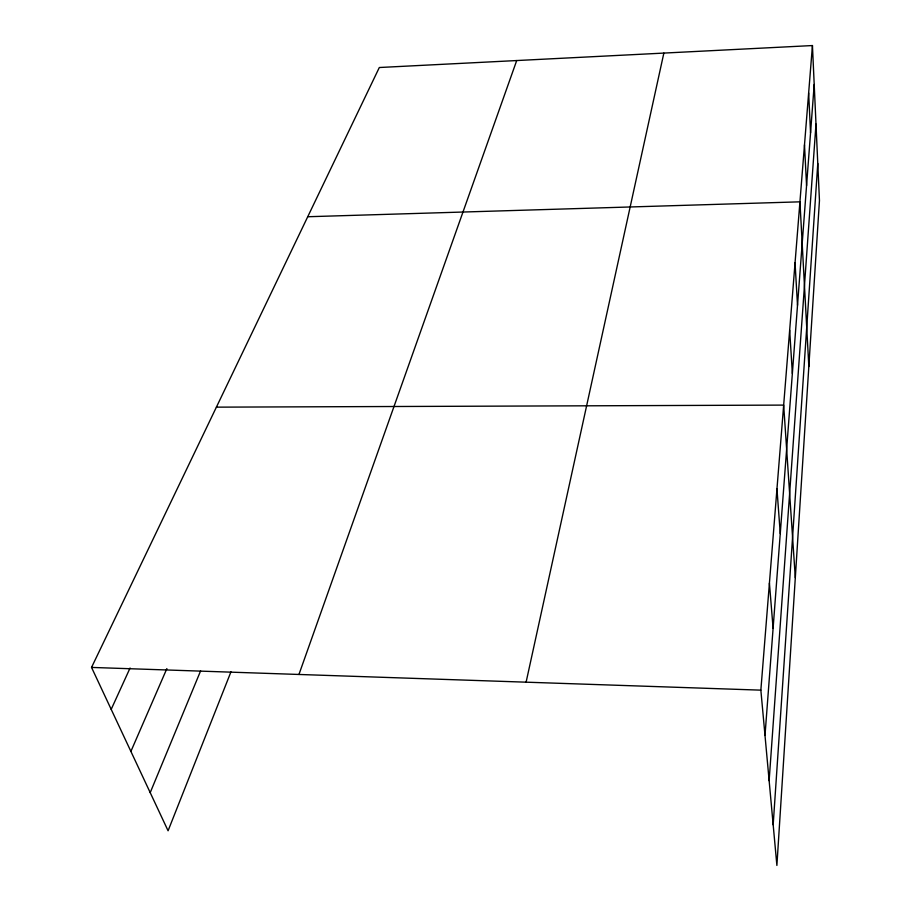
<?xml version="1.0" encoding="UTF-8"?>
<svg xmlns="http://www.w3.org/2000/svg" width="911" height="911" viewBox="0 0 911 911"><rect width="100%" height="100%" fill="white"/><g stroke="black" fill="none" stroke-linecap="round" stroke-linejoin="round"><path stroke-width="1.37" d="M773.177 824.808L817.782 163.513M769.135 780.67L815.994 124.078M765.001 735.462L814.206 84.472M812.441 45.55L819.456 200.534L776.889 865.45L760.856 690.151L812.441 45.55L379.318 67.516L91.544 667.421L168.079 830.775L230.973 671.794M526.102 682.18L663.857 53.089M298.956 674.459L516.708 60.547M150.213 792.638L200.591 670.929M130.899 751.404L166.872 668.606M111.199 709.362L130.079 668.002M307.736 216.738L799.938 201.832L808.831 366.518M216.397 407.149L783.665 405.099L795.314 577.756M91.544 667.421L760.856 690.151M769.419 583.188L773.097 628.328M776.958 488.877L780.26 533.573M789.666 330.181L792.354 373.499M795.052 262.778L797.512 305.287M804.493 144.849L806.565 185.593M808.649 92.968L810.551 132.801"/></g></svg>
